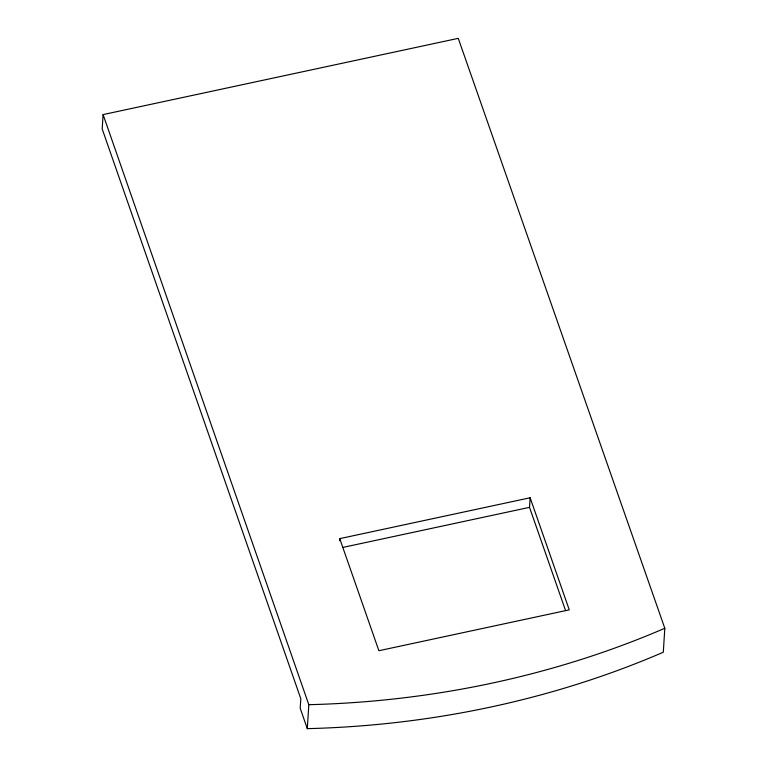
<?xml version="1.0" encoding="UTF-8"?>
<svg xmlns="http://www.w3.org/2000/svg" width="767" height="767" viewBox="0 0 767 767"><rect width="100%" height="100%" fill="white"/><g stroke="black" fill="none" stroke-linecap="round" stroke-linejoin="round"><path stroke-width="1.15" d="M103.094 114.59L102.193 128.961L300.808 698.718L300.213 708.305L307.299 728.65A832.943 680.636 3.6 0 0 663.302 652.238L664.807 628.278L458.263 38.35L103.094 114.59L308.813 704.691L307.299 728.65M339.608 540.764L339.743 538.635L530.131 497.773L569.267 609.851L378.888 650.723L339.743 538.635M565.528 610.474L529.527 507.351L530.131 497.773M342.648 547.465L529.527 507.351M664.807 628.278A832.943 680.636 3.6 0 1 308.813 704.691"/></g></svg>
